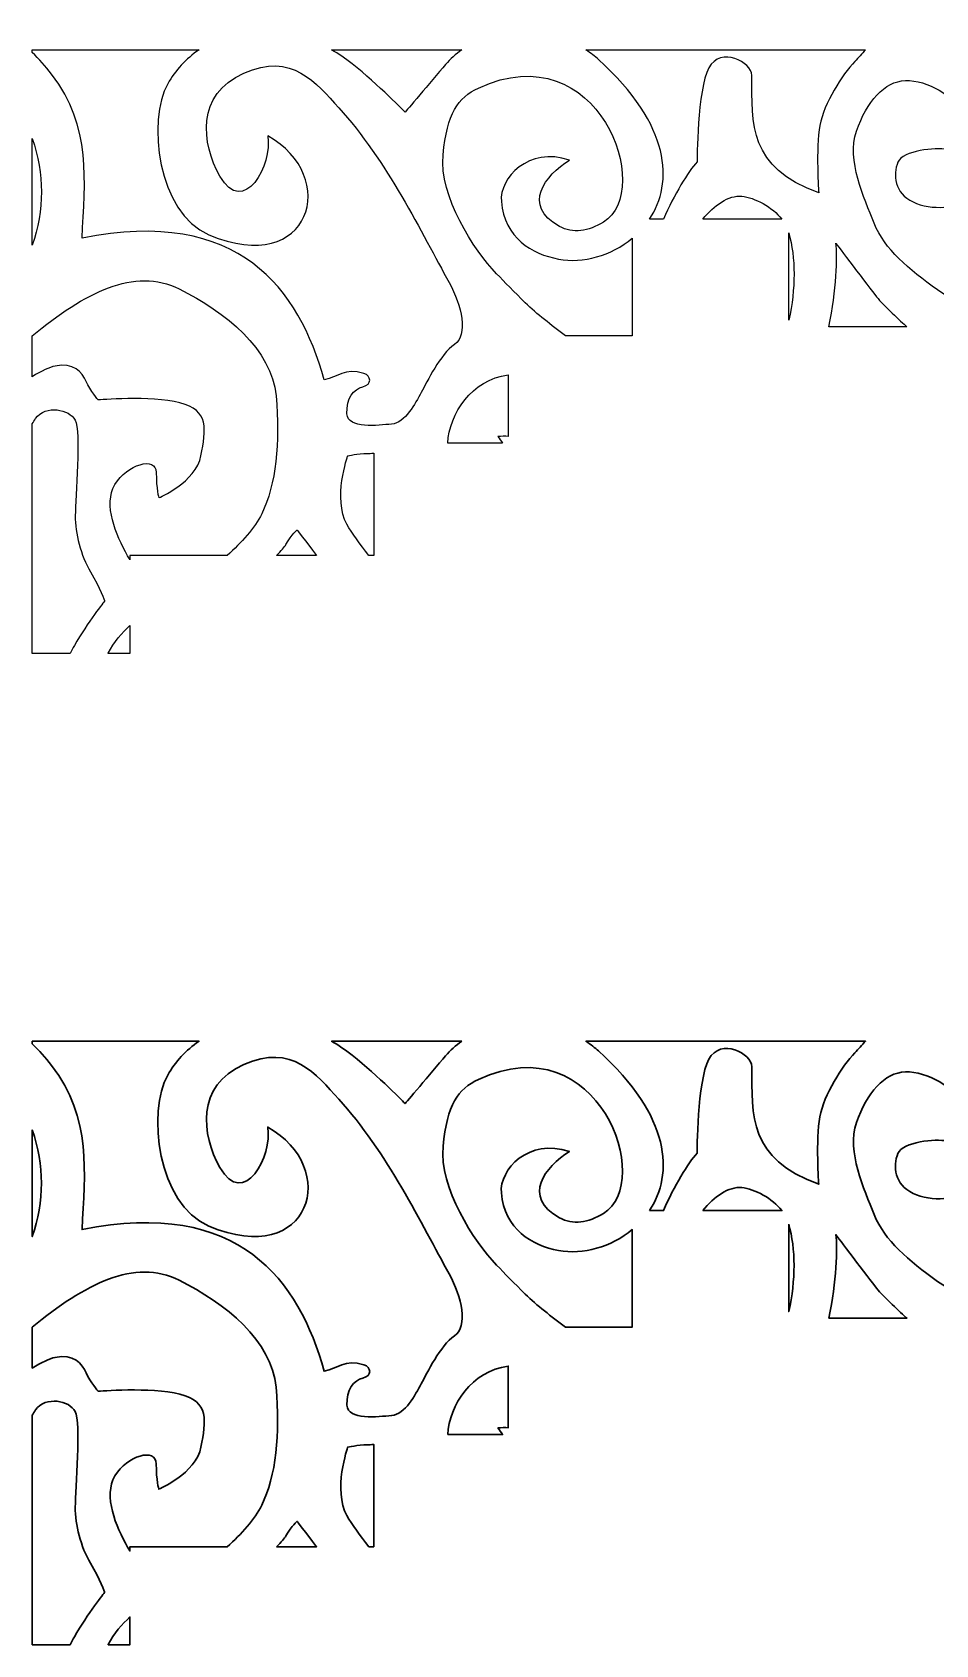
# Model space of a CAD drawing. Header units: centimetres. Extents: x -27 to -15, y -6.7 to -1.
# Drawn here: x -26.9 to -23.8, y -6.6 to -1.06 of the extents above; entities that cross this region are included whole.
import ezdxf

# ---------------------------------------------------------------- set-up
doc = ezdxf.new("R2010")
doc.units = ezdxf.units.CM
doc.header["$MEASUREMENT"] = 0
doc.layers.add('layer 1', color=7, linetype='Continuous')

msp = doc.modelspace()

# ---------------------------------------------------------------- linework, layer by layer
at = {"layer": 'layer 1', "color": 250}
for points, knots in [([(-25.06671, -2.10568), (-25.06671, -2.10568), (-24.83815, -2.10568), (-24.83815, -2.10568), (-24.83815, -2.10568), (-24.83815, -2.10568), (-24.83815, -1.7707), (-24.83815, -1.7707), (-24.83815, -1.7707), (-24.9103, -1.83064), (-25.0074, -1.85819), (-25.09143, -1.84235), (-25.09143, -1.84235), (-25.18288, -1.82512), (-25.27599, -1.77045), (-25.28754, -1.64432), (-25.28754, -1.64432), (-25.29473, -1.56579), (-25.19382, -1.45413), (-25.05387, -1.50301), (-25.05387, -1.50301), (-25.13672, -1.55478), (-25.21868, -1.65761), (-25.08815, -1.72997), (-25.08815, -1.72997), (-25.0418, -1.75566), (-24.98918, -1.7471), (-24.93704, -1.71548), (-24.93704, -1.71548), (-24.7605, -1.6084), (-24.95302, -1.06347), (-25.36575, -1.25497), (-25.36575, -1.25497), (-25.43816, -1.28857), (-25.47292, -1.34193), (-25.48741, -1.48423), (-25.48741, -1.48423), (-25.50189, -1.62654), (-25.38185, -1.81166), (-25.30364, -1.89269), (-25.30364, -1.89269), (-25.27676, -1.92054), (-25.24249, -1.95595), (-25.20533, -1.99244), (-25.20533, -1.99244), (-25.16506, -2.03198), (-25.11622, -2.06897), (-25.06671, -2.10568)], [0, 0, 0, 0, 0.0769231, 0.0769231, 0.0769231, 0.0769231, 0.1538462, 0.1538462, 0.1538462, 0.1538462, 0.2307692, 0.2307692, 0.2307692, 0.2307692, 0.3076923, 0.3076923, 0.3076923, 0.3076923, 0.3846154, 0.3846154, 0.3846154, 0.3846154, 0.4615385, 0.4615385, 0.4615385, 0.4615385, 0.5384615, 0.5384615, 0.5384615, 0.5384615, 0.6153846, 0.6153846, 0.6153846, 0.6153846, 0.6923077, 0.6923077, 0.6923077, 0.6923077, 0.7692308, 0.7692308, 0.7692308, 0.7692308, 0.8461538, 0.8461538, 0.8461538, 0.8461538, 1, 1, 1, 1]), ([(-26.89803, -1.12396), (-26.89803, -1.12708), (-26.89803, -1.13019), (-26.89803, -1.1333), (-26.89803, -1.1333), (-26.87452, -1.15479), (-26.85272, -1.17972), (-26.83146, -1.20753), (-26.83146, -1.20753), (-26.69225, -1.38959), (-26.71761, -1.57493), (-26.72718, -1.77082), (-26.72718, -1.77082), (-26.18669, -1.66154), (-25.98165, -1.94702), (-25.89584, -2.25702), (-25.89584, -2.25702), (-25.84673, -2.24864), (-25.82707, -2.21485), (-25.75969, -2.23528), (-25.75969, -2.23528), (-25.73362, -2.24318), (-25.73073, -2.27283), (-25.76259, -2.28074), (-25.76259, -2.28074), (-25.79445, -2.28864), (-25.82052, -2.32027), (-25.81763, -2.37363), (-25.81763, -2.37363), (-25.81473, -2.42699), (-25.71045, -2.41316), (-25.6641, -2.40921), (-25.6641, -2.40921), (-25.61776, -2.40525), (-25.583, -2.33805), (-25.56272, -2.3005), (-25.56272, -2.3005), (-25.54244, -2.26295), (-25.49679, -2.16879), (-25.44851, -2.13585), (-25.44851, -2.13585), (-25.40023, -2.10291), (-25.4234, -2.0021), (-25.46686, -1.92304), (-25.46686, -1.92304), (-25.55842, -1.75643), (-25.68303, -1.50066), (-25.84541, -1.32324), (-25.84541, -1.32324), (-25.92441, -1.23692), (-26.00559, -1.13012), (-26.17184, -1.2039), (-26.17184, -1.2039), (-26.3364, -1.27693), (-26.31714, -1.44536), (-26.25384, -1.55737), (-26.25384, -1.55737), (-26.17244, -1.7014), (-26.07128, -1.51739), (-26.08968, -1.41901), (-26.08968, -1.41901), (-25.83938, -1.55778), (-25.94144, -1.90658), (-26.29126, -1.75919), (-26.29126, -1.75919), (-26.46846, -1.68453), (-26.50336, -1.36501), (-26.43292, -1.24022), (-26.43292, -1.24022), (-26.407, -1.19428), (-26.37025, -1.15451), (-26.32538, -1.12395), (-26.32538, -1.12395), (-26.51626, -1.12396), (-26.70715, -1.12396), (-26.89803, -1.12396)], [0, 0, 0, 0, 0.05, 0.05, 0.05, 0.05, 0.1, 0.1, 0.1, 0.1, 0.15, 0.15, 0.15, 0.15, 0.2, 0.2, 0.2, 0.2, 0.25, 0.25, 0.25, 0.25, 0.3, 0.3, 0.3, 0.3, 0.35, 0.35, 0.35, 0.35, 0.4, 0.4, 0.4, 0.4, 0.45, 0.45, 0.45, 0.45, 0.5, 0.5, 0.5, 0.5, 0.55, 0.55, 0.55, 0.55, 0.6, 0.6, 0.6, 0.6, 0.65, 0.65, 0.65, 0.65, 0.7, 0.7, 0.7, 0.7, 0.75, 0.75, 0.75, 0.75, 0.8, 0.8, 0.8, 0.8, 0.85, 0.85, 0.85, 0.85, 0.9, 0.9, 0.9, 0.9, 1, 1, 1, 1]), ([(-25.42282, -1.12394), (-25.57192, -1.12394), (-25.72102, -1.12394), (-25.87012, -1.12394), (-25.87012, -1.12394), (-25.84686, -1.1375), (-25.82345, -1.15341), (-25.8, -1.17194), (-25.8, -1.17194), (-25.70826, -1.24441), (-25.61776, -1.33798), (-25.61776, -1.33798), (-25.61776, -1.33798), (-25.61776, -1.33798), (-25.53086, -1.2352), (-25.47872, -1.17393), (-25.47872, -1.17393), (-25.46279, -1.15522), (-25.44388, -1.13849), (-25.42282, -1.12394)], [0, 0, 0, 0, 0.1666667, 0.1666667, 0.1666667, 0.1666667, 0.3333333, 0.3333333, 0.3333333, 0.3333333, 0.5, 0.5, 0.5, 0.5, 0.6666667, 0.6666667, 0.6666667, 0.6666667, 1, 1, 1, 1]), ([(-24.779, -1.70541), (-24.779, -1.70541), (-24.73061, -1.70541), (-24.73061, -1.70541), (-24.73061, -1.70541), (-24.69496, -1.62137), (-24.64538, -1.54214), (-24.61551, -1.50795), (-24.61551, -1.50795), (-24.61551, -1.50795), (-24.61551, -1.2609), (-24.57496, -1.18579), (-24.57496, -1.18579), (-24.53441, -1.11069), (-24.42723, -1.16603), (-24.42723, -1.21149), (-24.42723, -1.21149), (-24.42723, -1.38157), (-24.43919, -1.52592), (-24.19791, -1.61534), (-24.19791, -1.61534), (-24.19791, -1.61534), (-24.20853, -1.46084), (-24.19405, -1.38376), (-24.19405, -1.38376), (-24.17957, -1.30668), (-24.11729, -1.20951), (-24.07384, -1.16405), (-24.07384, -1.16405), (-24.06125, -1.15089), (-24.04988, -1.13706), (-24.03706, -1.12391), (-24.03706, -1.12391), (-24.35707, -1.12392), (-24.67708, -1.12393), (-24.99709, -1.12393), (-24.99709, -1.12393), (-24.98006, -1.13531), (-24.96558, -1.14671), (-24.95442, -1.1568), (-24.95442, -1.1568), (-24.70402, -1.38319), (-24.69554, -1.58045), (-24.779, -1.70541)], [0, 0, 0, 0, 0.0833333, 0.0833333, 0.0833333, 0.0833333, 0.1666667, 0.1666667, 0.1666667, 0.1666667, 0.25, 0.25, 0.25, 0.25, 0.3333333, 0.3333333, 0.3333333, 0.3333333, 0.4166667, 0.4166667, 0.4166667, 0.4166667, 0.5, 0.5, 0.5, 0.5, 0.5833333, 0.5833333, 0.5833333, 0.5833333, 0.6666667, 0.6666667, 0.6666667, 0.6666667, 0.75, 0.75, 0.75, 0.75, 0.8333333, 0.8333333, 0.8333333, 0.8333333, 1, 1, 1, 1]), ([(-23.50031, -2.07502), (-23.38578, -2.07506), (-23.27125, -2.0751), (-23.15673, -2.07514), (-23.15673, -2.07514), (-23.14972, -1.9808), (-23.16431, -1.7855), (-23.25781, -1.7855), (-23.25781, -1.7855), (-23.2904, -1.7855), (-23.28316, -1.75091), (-23.26143, -1.74103), (-23.26143, -1.74103), (-23.24253, -1.73243), (-23.17157, -1.75188), (-23.13197, -1.77661), (-23.13197, -1.77661), (-23.13197, -1.77661), (-23.13197, -1.6972), (-23.13197, -1.6972), (-23.13197, -1.6972), (-23.13197, -1.6972), (-22.64095, -1.6972), (-22.64095, -1.6972), (-22.64095, -1.6972), (-22.60586, -1.61025), (-22.55702, -1.49587), (-22.58898, -1.4032), (-22.58898, -1.4032), (-22.62374, -1.3024), (-22.68457, -1.23125), (-22.75699, -1.22927), (-22.75699, -1.22927), (-22.8294, -1.2273), (-22.93368, -1.28264), (-22.93368, -1.33995), (-22.93368, -1.33995), (-22.93368, -1.39727), (-22.93658, -1.47435), (-22.89892, -1.46645), (-22.89892, -1.46645), (-22.86127, -1.45854), (-22.7483, -1.46842), (-22.73092, -1.50993), (-22.73092, -1.50993), (-22.71354, -1.55143), (-22.71933, -1.61665), (-22.78306, -1.6463), (-22.78306, -1.6463), (-22.84678, -1.67595), (-22.93658, -1.67002), (-22.98003, -1.62851), (-22.98003, -1.62851), (-23.02348, -1.58701), (-23.06114, -1.51586), (-23.06114, -1.43482), (-23.06114, -1.43482), (-23.06114, -1.35379), (-23.06693, -1.28066), (-23.06693, -1.28066), (-23.06693, -1.28066), (-23.06693, -1.28066), (-23.177, -1.27868), (-23.21755, -1.25497), (-23.21755, -1.25497), (-23.25811, -1.23125), (-23.28128, -1.19567), (-23.28128, -1.15615), (-23.28128, -1.15615), (-23.28128, -1.14501), (-23.27742, -1.13344), (-23.2715, -1.1239), (-23.2715, -1.1239), (-23.30951, -1.1239), (-23.34752, -1.1239), (-23.38553, -1.1239), (-23.38553, -1.1239), (-23.3796, -1.13344), (-23.37574, -1.14501), (-23.37574, -1.15615), (-23.37574, -1.15615), (-23.37574, -1.19567), (-23.39891, -1.23125), (-23.43947, -1.25497), (-23.43947, -1.25497), (-23.48002, -1.27868), (-23.59009, -1.28066), (-23.59009, -1.28066), (-23.59009, -1.28066), (-23.59009, -1.28066), (-23.59589, -1.35379), (-23.59589, -1.43482), (-23.59589, -1.43482), (-23.59589, -1.51586), (-23.63354, -1.58701), (-23.67699, -1.62851), (-23.67699, -1.62851), (-23.72044, -1.67002), (-23.81024, -1.67595), (-23.87397, -1.6463), (-23.87397, -1.6463), (-23.93769, -1.61665), (-23.94349, -1.55143), (-23.92611, -1.50993), (-23.92611, -1.50993), (-23.90873, -1.46842), (-23.79576, -1.45854), (-23.7581, -1.46645), (-23.7581, -1.46645), (-23.72044, -1.47435), (-23.72334, -1.39727), (-23.72334, -1.33995), (-23.72334, -1.33995), (-23.72334, -1.28264), (-23.82762, -1.2273), (-23.90004, -1.22927), (-23.90004, -1.22927), (-23.97245, -1.23125), (-24.03328, -1.3024), (-24.06804, -1.4032), (-24.06804, -1.4032), (-24.1028, -1.504), (-24.04197, -1.63049), (-24.00721, -1.71943), (-24.00721, -1.71943), (-23.97245, -1.80837), (-23.88806, -1.87692), (-23.79029, -1.94857), (-23.79029, -1.94857), (-23.69252, -2.02022), (-23.61648, -1.98563), (-23.60561, -1.95351), (-23.60561, -1.95351), (-23.59475, -1.92139), (-23.57302, -1.81762), (-23.54043, -1.78797), (-23.54043, -1.78797), (-23.50784, -1.75832), (-23.41732, -1.73114), (-23.39559, -1.74103), (-23.39559, -1.74103), (-23.37386, -1.75091), (-23.36662, -1.7855), (-23.39921, -1.7855), (-23.39921, -1.7855), (-23.49267, -1.7855), (-23.50729, -1.98064), (-23.50031, -2.07502)], [0, 0, 0, 0, 0.0263158, 0.0263158, 0.0263158, 0.0263158, 0.0526316, 0.0526316, 0.0526316, 0.0526316, 0.0789474, 0.0789474, 0.0789474, 0.0789474, 0.1052632, 0.1052632, 0.1052632, 0.1052632, 0.1315789, 0.1315789, 0.1315789, 0.1315789, 0.1578947, 0.1578947, 0.1578947, 0.1578947, 0.1842105, 0.1842105, 0.1842105, 0.1842105, 0.2105263, 0.2105263, 0.2105263, 0.2105263, 0.2368421, 0.2368421, 0.2368421, 0.2368421, 0.2631579, 0.2631579, 0.2631579, 0.2631579, 0.2894737, 0.2894737, 0.2894737, 0.2894737, 0.3157895, 0.3157895, 0.3157895, 0.3157895, 0.3421053, 0.3421053, 0.3421053, 0.3421053, 0.3684211, 0.3684211, 0.3684211, 0.3684211, 0.3947368, 0.3947368, 0.3947368, 0.3947368, 0.4210526, 0.4210526, 0.4210526, 0.4210526, 0.4473684, 0.4473684, 0.4473684, 0.4473684, 0.4736842, 0.4736842, 0.4736842, 0.4736842, 0.5, 0.5, 0.5, 0.5, 0.5263158, 0.5263158, 0.5263158, 0.5263158, 0.5526316, 0.5526316, 0.5526316, 0.5526316, 0.5789474, 0.5789474, 0.5789474, 0.5789474, 0.6052632, 0.6052632, 0.6052632, 0.6052632, 0.6315789, 0.6315789, 0.6315789, 0.6315789, 0.6578947, 0.6578947, 0.6578947, 0.6578947, 0.6842105, 0.6842105, 0.6842105, 0.6842105, 0.7105263, 0.7105263, 0.7105263, 0.7105263, 0.7368421, 0.7368421, 0.7368421, 0.7368421, 0.7631579, 0.7631579, 0.7631579, 0.7631579, 0.7894737, 0.7894737, 0.7894737, 0.7894737, 0.8157895, 0.8157895, 0.8157895, 0.8157895, 0.8421053, 0.8421053, 0.8421053, 0.8421053, 0.8684211, 0.8684211, 0.8684211, 0.8684211, 0.8947368, 0.8947368, 0.8947368, 0.8947368, 0.9210526, 0.9210526, 0.9210526, 0.9210526, 0.9473684, 0.9473684, 0.9473684, 0.9473684, 1, 1, 1, 1]), ([(-26.89803, -1.42836), (-26.89803, -1.55045), (-26.89803, -1.67255), (-26.89803, -1.79464), (-26.89803, -1.79464), (-26.85618, -1.67479), (-26.85626, -1.54834), (-26.89803, -1.42836)], [0, 0, 0, 0, 0.3333333, 0.3333333, 0.3333333, 0.3333333, 1, 1, 1, 1]), ([(-24.59608, -1.70541), (-24.59608, -1.70541), (-24.32432, -1.70541), (-24.32432, -1.70541), (-24.32432, -1.70541), (-24.35756, -1.66366), (-24.41747, -1.63109), (-24.46199, -1.62654), (-24.46199, -1.62654), (-24.50658, -1.62197), (-24.55782, -1.65823), (-24.59608, -1.70541)], [0, 0, 0, 0, 0.25, 0.25, 0.25, 0.25, 0.5, 0.5, 0.5, 0.5, 1, 1, 1, 1]), ([(-24.30074, -1.75195), (-24.30074, -1.75195), (-24.30074, -2.05222), (-24.30074, -2.05222), (-24.30074, -2.05222), (-24.27615, -1.94389), (-24.27705, -1.83797), (-24.30074, -1.75195)], [0, 0, 0, 0, 0.3333333, 0.3333333, 0.3333333, 0.3333333, 1, 1, 1, 1]), ([(-24.16293, -2.07479), (-24.07365, -2.07482), (-23.98438, -2.07485), (-23.8951, -2.07488), (-23.8951, -2.07488), (-23.91559, -2.05651), (-23.97529, -2.00224), (-23.9991, -1.97245), (-23.9991, -1.97245), (-24.02807, -1.93622), (-24.1388, -1.78813), (-24.1388, -1.78813), (-24.1388, -1.78813), (-24.13273, -1.83362), (-24.13634, -1.94974), (-24.16293, -2.07479)], [0, 0, 0, 0, 0.2, 0.2, 0.2, 0.2, 0.4, 0.4, 0.4, 0.4, 0.6, 0.6, 0.6, 0.6, 1, 1, 1, 1]), ([(-26.89803, -2.10576), (-26.89803, -2.15261), (-26.89803, -2.19945), (-26.89803, -2.2463), (-26.89803, -2.2463), (-26.86682, -2.2269), (-26.83769, -2.21345), (-26.81987, -2.20959), (-26.81987, -2.20959), (-26.75615, -2.19575), (-26.72718, -2.23133), (-26.7127, -2.26295), (-26.7127, -2.26295), (-26.69821, -2.29457), (-26.67214, -2.32619), (-26.67214, -2.32619), (-26.67214, -2.32619), (-26.67214, -2.32619), (-26.49255, -2.31038), (-26.39117, -2.33608), (-26.39117, -2.33608), (-26.28978, -2.36177), (-26.30137, -2.42699), (-26.31875, -2.51791), (-26.31875, -2.51791), (-26.33613, -2.60883), (-26.46358, -2.66219), (-26.46358, -2.66219), (-26.46358, -2.66219), (-26.46358, -2.66219), (-26.47227, -2.63254), (-26.47227, -2.57523), (-26.47227, -2.57523), (-26.47227, -2.51791), (-26.57366, -2.54756), (-26.61421, -2.61673), (-26.61421, -2.61673), (-26.65476, -2.68591), (-26.61131, -2.78868), (-26.57076, -2.86181), (-26.57076, -2.86181), (-26.56822, -2.86639), (-26.56544, -2.87076), (-26.56245, -2.87494), (-26.56245, -2.87494), (-26.56245, -2.87494), (-26.56245, -2.8602), (-26.56245, -2.8602), (-26.56245, -2.8602), (-26.56245, -2.8602), (-26.22885, -2.8602), (-26.22885, -2.8602), (-26.22885, -2.8602), (-26.17986, -2.81691), (-26.13311, -2.76444), (-26.11019, -2.71753), (-26.11019, -2.71753), (-26.06095, -2.61673), (-26.04646, -2.47245), (-26.06095, -2.31236), (-26.06095, -2.31236), (-26.07543, -2.15227), (-26.23475, -2.0238), (-26.39406, -1.94474), (-26.39406, -1.94474), (-26.54763, -1.86854), (-26.71735, -1.95762), (-26.89803, -2.10576)], [0, 0, 0, 0, 0.0555556, 0.0555556, 0.0555556, 0.0555556, 0.1111111, 0.1111111, 0.1111111, 0.1111111, 0.1666667, 0.1666667, 0.1666667, 0.1666667, 0.2222222, 0.2222222, 0.2222222, 0.2222222, 0.2777778, 0.2777778, 0.2777778, 0.2777778, 0.3333333, 0.3333333, 0.3333333, 0.3333333, 0.3888889, 0.3888889, 0.3888889, 0.3888889, 0.4444444, 0.4444444, 0.4444444, 0.4444444, 0.5, 0.5, 0.5, 0.5, 0.5555556, 0.5555556, 0.5555556, 0.5555556, 0.6111111, 0.6111111, 0.6111111, 0.6111111, 0.6666667, 0.6666667, 0.6666667, 0.6666667, 0.7222222, 0.7222222, 0.7222222, 0.7222222, 0.7777778, 0.7777778, 0.7777778, 0.7777778, 0.8333333, 0.8333333, 0.8333333, 0.8333333, 0.8888889, 0.8888889, 0.8888889, 0.8888889, 1, 1, 1, 1]), ([(-25.47141, -2.47474), (-25.47141, -2.47474), (-25.28344, -2.47474), (-25.28344, -2.47474), (-25.28344, -2.47474), (-25.28826, -2.46726), (-25.29349, -2.45959), (-25.29913, -2.4517), (-25.29913, -2.4517), (-25.2868, -2.45078), (-25.275, -2.45063), (-25.26373, -2.45118), (-25.26373, -2.45118), (-25.26373, -2.45118), (-25.26373, -2.23951), (-25.26373, -2.23951), (-25.26373, -2.23951), (-25.39021, -2.25718), (-25.46592, -2.37339), (-25.47141, -2.47474)], [0, 0, 0, 0, 0.1666667, 0.1666667, 0.1666667, 0.1666667, 0.3333333, 0.3333333, 0.3333333, 0.3333333, 0.5, 0.5, 0.5, 0.5, 0.6666667, 0.6666667, 0.6666667, 0.6666667, 1, 1, 1, 1]), ([(-26.89803, -2.40828), (-26.89803, -2.671), (-26.89803, -2.93373), (-26.89803, -3.19645), (-26.89803, -3.19645), (-26.85478, -3.19645), (-26.81152, -3.19645), (-26.76826, -3.19645), (-26.76826, -3.19645), (-26.76361, -3.18717), (-26.7587, -3.178), (-26.75355, -3.16911), (-26.75355, -3.16911), (-26.70768, -3.09005), (-26.64975, -3.01675), (-26.64975, -3.01675), (-26.64975, -3.01675), (-26.64975, -3.01675), (-26.66423, -2.97227), (-26.69803, -2.91627), (-26.69803, -2.91627), (-26.73182, -2.86027), (-26.75035, -2.78473), (-26.75035, -2.72346), (-26.75035, -2.72346), (-26.75035, -2.66219), (-26.73008, -2.43292), (-26.75035, -2.39537), (-26.75035, -2.39537), (-26.77063, -2.35782), (-26.85173, -2.34201), (-26.88649, -2.38944), (-26.88649, -2.38944), (-26.89093, -2.39549), (-26.89474, -2.40183), (-26.89803, -2.40828)], [0, 0, 0, 0, 0.1, 0.1, 0.1, 0.1, 0.2, 0.2, 0.2, 0.2, 0.3, 0.3, 0.3, 0.3, 0.4, 0.4, 0.4, 0.4, 0.5, 0.5, 0.5, 0.5, 0.6, 0.6, 0.6, 0.6, 0.7, 0.7, 0.7, 0.7, 0.8, 0.8, 0.8, 0.8, 1, 1, 1, 1]), ([(-25.74212, -2.8602), (-25.74212, -2.8602), (-25.72568, -2.8602), (-25.72568, -2.8602), (-25.72568, -2.8602), (-25.72568, -2.74213), (-25.72568, -2.63309), (-25.72568, -2.50848), (-25.72568, -2.50848), (-25.73451, -2.50942), (-25.74229, -2.51), (-25.74811, -2.51), (-25.74811, -2.51), (-25.77997, -2.51), (-25.81473, -2.51791), (-25.81473, -2.51791), (-25.81473, -2.51791), (-25.81473, -2.51791), (-25.86687, -2.66614), (-25.81763, -2.75311), (-25.81763, -2.75311), (-25.80052, -2.78332), (-25.7735, -2.82125), (-25.74212, -2.8602)], [0, 0, 0, 0, 0.1428571, 0.1428571, 0.1428571, 0.1428571, 0.2857143, 0.2857143, 0.2857143, 0.2857143, 0.4285714, 0.4285714, 0.4285714, 0.4285714, 0.5714286, 0.5714286, 0.5714286, 0.5714286, 0.7142857, 0.7142857, 0.7142857, 0.7142857, 1, 1, 1, 1]), ([(-26.05966, -2.8602), (-26.05966, -2.8602), (-25.92178, -2.8602), (-25.92178, -2.8602), (-25.92178, -2.8602), (-25.96146, -2.80828), (-25.98829, -2.77297), (-25.98829, -2.77297), (-25.98829, -2.77297), (-25.98829, -2.77297), (-26.0076, -2.78615), (-26.02692, -2.82238), (-26.02692, -2.82238), (-26.03153, -2.83103), (-26.0433, -2.84419), (-26.05966, -2.8602)], [0, 0, 0, 0, 0.2, 0.2, 0.2, 0.2, 0.4, 0.4, 0.4, 0.4, 0.6, 0.6, 0.6, 0.6, 1, 1, 1, 1]), ([(-26.63757, -3.19645), (-26.61253, -3.19645), (-26.58749, -3.19645), (-26.56245, -3.19645), (-26.56245, -3.19645), (-26.56245, -3.19645), (-26.56245, -3.10112), (-26.56245, -3.10112), (-26.56245, -3.10112), (-26.58832, -3.12475), (-26.6187, -3.15783), (-26.63739, -3.19607), (-26.63739, -3.19607), (-26.63745, -3.1962), (-26.63751, -3.19633), (-26.63757, -3.19645)], [0, 0, 0, 0, 0.2, 0.2, 0.2, 0.2, 0.4, 0.4, 0.4, 0.4, 0.6, 0.6, 0.6, 0.6, 1, 1, 1, 1])]:
    msp.add_open_spline(points, degree=3, knots=knots, dxfattribs=at)
at = {"layer": 'layer 1', "color": 250, "lineweight": 30}
for points, knots in [([(-25.06671, -5.51002), (-25.06671, -5.51002), (-24.83815, -5.51002), (-24.83815, -5.51002), (-24.83815, -5.51002), (-24.83815, -5.51002), (-24.83815, -5.17504), (-24.83815, -5.17504), (-24.83815, -5.17504), (-24.9103, -5.23498), (-25.0074, -5.26253), (-25.09143, -5.24669), (-25.09143, -5.24669), (-25.18288, -5.22945), (-25.27599, -5.17479), (-25.28754, -5.04866), (-25.28754, -5.04866), (-25.29473, -4.97013), (-25.19382, -4.85847), (-25.05387, -4.90735), (-25.05387, -4.90735), (-25.13672, -4.95912), (-25.21868, -5.06195), (-25.08815, -5.13431), (-25.08815, -5.13431), (-25.0418, -5.16), (-24.98918, -5.15144), (-24.93704, -5.11982), (-24.93704, -5.11982), (-24.7605, -5.01274), (-24.95302, -4.46781), (-25.36575, -4.65931), (-25.36575, -4.65931), (-25.43816, -4.69291), (-25.47292, -4.74627), (-25.48741, -4.88857), (-25.48741, -4.88857), (-25.50189, -5.03088), (-25.38185, -5.216), (-25.30364, -5.29703), (-25.30364, -5.29703), (-25.27676, -5.32488), (-25.24249, -5.36029), (-25.20533, -5.39678), (-25.20533, -5.39678), (-25.16506, -5.43632), (-25.11622, -5.47331), (-25.06671, -5.51002)], [0, 0, 0, 0, 0.0769231, 0.0769231, 0.0769231, 0.0769231, 0.1538462, 0.1538462, 0.1538462, 0.1538462, 0.2307692, 0.2307692, 0.2307692, 0.2307692, 0.3076923, 0.3076923, 0.3076923, 0.3076923, 0.3846154, 0.3846154, 0.3846154, 0.3846154, 0.4615385, 0.4615385, 0.4615385, 0.4615385, 0.5384615, 0.5384615, 0.5384615, 0.5384615, 0.6153846, 0.6153846, 0.6153846, 0.6153846, 0.6923077, 0.6923077, 0.6923077, 0.6923077, 0.7692308, 0.7692308, 0.7692308, 0.7692308, 0.8461538, 0.8461538, 0.8461538, 0.8461538, 1, 1, 1, 1]), ([(-26.89803, -4.5283), (-26.89803, -4.53142), (-26.89803, -4.53453), (-26.89803, -4.53764), (-26.89803, -4.53764), (-26.87452, -4.55913), (-26.85272, -4.58406), (-26.83146, -4.61187), (-26.83146, -4.61187), (-26.69225, -4.79393), (-26.71761, -4.97927), (-26.72718, -5.17516), (-26.72718, -5.17516), (-26.18669, -5.06588), (-25.98165, -5.35136), (-25.89584, -5.66136), (-25.89584, -5.66136), (-25.84673, -5.65298), (-25.82707, -5.61919), (-25.75969, -5.63962), (-25.75969, -5.63962), (-25.73362, -5.64752), (-25.73073, -5.67717), (-25.76259, -5.68508), (-25.76259, -5.68508), (-25.79445, -5.69298), (-25.82052, -5.72461), (-25.81763, -5.77797), (-25.81763, -5.77797), (-25.81473, -5.83133), (-25.71045, -5.8175), (-25.6641, -5.81355), (-25.6641, -5.81355), (-25.61776, -5.80959), (-25.583, -5.74239), (-25.56272, -5.70484), (-25.56272, -5.70484), (-25.54244, -5.66729), (-25.49679, -5.57313), (-25.44851, -5.54019), (-25.44851, -5.54019), (-25.40023, -5.50725), (-25.4234, -5.40644), (-25.46686, -5.32738), (-25.46686, -5.32738), (-25.55842, -5.16076), (-25.68303, -4.905), (-25.84541, -4.72758), (-25.84541, -4.72758), (-25.92441, -4.64126), (-26.00559, -4.53446), (-26.17184, -4.60824), (-26.17184, -4.60824), (-26.3364, -4.68127), (-26.31714, -4.8497), (-26.25384, -4.96171), (-26.25384, -4.96171), (-26.17244, -5.10574), (-26.07128, -4.92173), (-26.08968, -4.82335), (-26.08968, -4.82335), (-25.83938, -4.96212), (-25.94144, -5.31092), (-26.29126, -5.16353), (-26.29126, -5.16353), (-26.46846, -5.08887), (-26.50336, -4.76935), (-26.43292, -4.64456), (-26.43292, -4.64456), (-26.407, -4.59862), (-26.37025, -4.55885), (-26.32538, -4.52829), (-26.32538, -4.52829), (-26.51626, -4.52829), (-26.70715, -4.5283), (-26.89803, -4.5283)], [0, 0, 0, 0, 0.05, 0.05, 0.05, 0.05, 0.1, 0.1, 0.1, 0.1, 0.15, 0.15, 0.15, 0.15, 0.2, 0.2, 0.2, 0.2, 0.25, 0.25, 0.25, 0.25, 0.3, 0.3, 0.3, 0.3, 0.35, 0.35, 0.35, 0.35, 0.4, 0.4, 0.4, 0.4, 0.45, 0.45, 0.45, 0.45, 0.5, 0.5, 0.5, 0.5, 0.55, 0.55, 0.55, 0.55, 0.6, 0.6, 0.6, 0.6, 0.65, 0.65, 0.65, 0.65, 0.7, 0.7, 0.7, 0.7, 0.75, 0.75, 0.75, 0.75, 0.8, 0.8, 0.8, 0.8, 0.85, 0.85, 0.85, 0.85, 0.9, 0.9, 0.9, 0.9, 1, 1, 1, 1]), ([(-25.42282, -4.52828), (-25.57192, -4.52828), (-25.72102, -4.52828), (-25.87012, -4.52828), (-25.87012, -4.52828), (-25.84686, -4.54184), (-25.82345, -4.55775), (-25.8, -4.57628), (-25.8, -4.57628), (-25.70826, -4.64875), (-25.61776, -4.74232), (-25.61776, -4.74232), (-25.61776, -4.74232), (-25.61776, -4.74232), (-25.53086, -4.63954), (-25.47872, -4.57827), (-25.47872, -4.57827), (-25.46279, -4.55956), (-25.44388, -4.54283), (-25.42282, -4.52828)], [0, 0, 0, 0, 0.1666667, 0.1666667, 0.1666667, 0.1666667, 0.3333333, 0.3333333, 0.3333333, 0.3333333, 0.5, 0.5, 0.5, 0.5, 0.6666667, 0.6666667, 0.6666667, 0.6666667, 1, 1, 1, 1]), ([(-24.779, -5.10974), (-24.779, -5.10974), (-24.73061, -5.10974), (-24.73061, -5.10974), (-24.73061, -5.10974), (-24.69496, -5.0257), (-24.64538, -4.94648), (-24.61551, -4.91229), (-24.61551, -4.91229), (-24.61551, -4.91229), (-24.61551, -4.66524), (-24.57496, -4.59013), (-24.57496, -4.59013), (-24.53441, -4.51503), (-24.42723, -4.57037), (-24.42723, -4.61582), (-24.42723, -4.61582), (-24.42723, -4.78591), (-24.43919, -4.93026), (-24.19791, -5.01968), (-24.19791, -5.01968), (-24.19791, -5.01968), (-24.20853, -4.86518), (-24.19405, -4.7881), (-24.19405, -4.7881), (-24.17957, -4.71102), (-24.11729, -4.61385), (-24.07384, -4.56839), (-24.07384, -4.56839), (-24.06125, -4.55523), (-24.04988, -4.5414), (-24.03706, -4.52825), (-24.03706, -4.52825), (-24.35707, -4.52826), (-24.67708, -4.52827), (-24.99709, -4.52827), (-24.99709, -4.52827), (-24.98006, -4.53965), (-24.96558, -4.55105), (-24.95442, -4.56114), (-24.95442, -4.56114), (-24.70402, -4.78753), (-24.69554, -4.98479), (-24.779, -5.10974)], [0, 0, 0, 0, 0.0833333, 0.0833333, 0.0833333, 0.0833333, 0.1666667, 0.1666667, 0.1666667, 0.1666667, 0.25, 0.25, 0.25, 0.25, 0.3333333, 0.3333333, 0.3333333, 0.3333333, 0.4166667, 0.4166667, 0.4166667, 0.4166667, 0.5, 0.5, 0.5, 0.5, 0.5833333, 0.5833333, 0.5833333, 0.5833333, 0.6666667, 0.6666667, 0.6666667, 0.6666667, 0.75, 0.75, 0.75, 0.75, 0.8333333, 0.8333333, 0.8333333, 0.8333333, 1, 1, 1, 1]), ([(-23.50031, -5.47936), (-23.38578, -5.4794), (-23.27125, -5.47944), (-23.15673, -5.47947), (-23.15673, -5.47947), (-23.14972, -5.38514), (-23.16431, -5.18984), (-23.25781, -5.18984), (-23.25781, -5.18984), (-23.2904, -5.18984), (-23.28316, -5.15525), (-23.26143, -5.14537), (-23.26143, -5.14537), (-23.24253, -5.13677), (-23.17157, -5.15622), (-23.13197, -5.18095), (-23.13197, -5.18095), (-23.13197, -5.18095), (-23.13197, -5.10154), (-23.13197, -5.10154), (-23.13197, -5.10154), (-23.13197, -5.10154), (-22.64095, -5.10154), (-22.64095, -5.10154), (-22.64095, -5.10154), (-22.60586, -5.01459), (-22.55702, -4.90021), (-22.58898, -4.80754), (-22.58898, -4.80754), (-22.62374, -4.70674), (-22.68457, -4.63559), (-22.75699, -4.63361), (-22.75699, -4.63361), (-22.8294, -4.63164), (-22.93368, -4.68698), (-22.93368, -4.74429), (-22.93368, -4.74429), (-22.93368, -4.80161), (-22.93658, -4.87869), (-22.89892, -4.87079), (-22.89892, -4.87079), (-22.86127, -4.86288), (-22.7483, -4.87276), (-22.73092, -4.91427), (-22.73092, -4.91427), (-22.71354, -4.95577), (-22.71933, -5.02099), (-22.78306, -5.05064), (-22.78306, -5.05064), (-22.84678, -5.08029), (-22.93658, -5.07436), (-22.98003, -5.03285), (-22.98003, -5.03285), (-23.02348, -4.99135), (-23.06114, -4.9202), (-23.06114, -4.83916), (-23.06114, -4.83916), (-23.06114, -4.75813), (-23.06693, -4.685), (-23.06693, -4.685), (-23.06693, -4.685), (-23.06693, -4.685), (-23.177, -4.68302), (-23.21755, -4.65931), (-23.21755, -4.65931), (-23.25811, -4.63559), (-23.28128, -4.60001), (-23.28128, -4.56048), (-23.28128, -4.56048), (-23.28128, -4.54935), (-23.27742, -4.53778), (-23.2715, -4.52824), (-23.2715, -4.52824), (-23.30951, -4.52824), (-23.34752, -4.52824), (-23.38553, -4.52824), (-23.38553, -4.52824), (-23.3796, -4.53778), (-23.37574, -4.54935), (-23.37574, -4.56048), (-23.37574, -4.56048), (-23.37574, -4.60001), (-23.39891, -4.63559), (-23.43947, -4.65931), (-23.43947, -4.65931), (-23.48002, -4.68302), (-23.59009, -4.685), (-23.59009, -4.685), (-23.59009, -4.685), (-23.59009, -4.685), (-23.59589, -4.75813), (-23.59589, -4.83916), (-23.59589, -4.83916), (-23.59589, -4.9202), (-23.63354, -4.99135), (-23.67699, -5.03285), (-23.67699, -5.03285), (-23.72044, -5.07436), (-23.81024, -5.08029), (-23.87397, -5.05064), (-23.87397, -5.05064), (-23.93769, -5.02099), (-23.94349, -4.95577), (-23.92611, -4.91427), (-23.92611, -4.91427), (-23.90873, -4.87276), (-23.79576, -4.86288), (-23.7581, -4.87079), (-23.7581, -4.87079), (-23.72044, -4.87869), (-23.72334, -4.80161), (-23.72334, -4.74429), (-23.72334, -4.74429), (-23.72334, -4.68698), (-23.82762, -4.63164), (-23.90004, -4.63361), (-23.90004, -4.63361), (-23.97245, -4.63559), (-24.03328, -4.70674), (-24.06804, -4.80754), (-24.06804, -4.80754), (-24.1028, -4.90834), (-24.04197, -5.03483), (-24.00721, -5.12377), (-24.00721, -5.12377), (-23.97245, -5.21271), (-23.88806, -5.28126), (-23.79029, -5.35291), (-23.79029, -5.35291), (-23.69252, -5.42456), (-23.61648, -5.38997), (-23.60561, -5.35785), (-23.60561, -5.35785), (-23.59475, -5.32573), (-23.57302, -5.22196), (-23.54043, -5.19231), (-23.54043, -5.19231), (-23.50784, -5.16266), (-23.41732, -5.13548), (-23.39559, -5.14537), (-23.39559, -5.14537), (-23.37386, -5.15525), (-23.36662, -5.18984), (-23.39921, -5.18984), (-23.39921, -5.18984), (-23.49267, -5.18984), (-23.50729, -5.38498), (-23.50031, -5.47936)], [0, 0, 0, 0, 0.0263158, 0.0263158, 0.0263158, 0.0263158, 0.0526316, 0.0526316, 0.0526316, 0.0526316, 0.0789474, 0.0789474, 0.0789474, 0.0789474, 0.1052632, 0.1052632, 0.1052632, 0.1052632, 0.1315789, 0.1315789, 0.1315789, 0.1315789, 0.1578947, 0.1578947, 0.1578947, 0.1578947, 0.1842105, 0.1842105, 0.1842105, 0.1842105, 0.2105263, 0.2105263, 0.2105263, 0.2105263, 0.2368421, 0.2368421, 0.2368421, 0.2368421, 0.2631579, 0.2631579, 0.2631579, 0.2631579, 0.2894737, 0.2894737, 0.2894737, 0.2894737, 0.3157895, 0.3157895, 0.3157895, 0.3157895, 0.3421053, 0.3421053, 0.3421053, 0.3421053, 0.3684211, 0.3684211, 0.3684211, 0.3684211, 0.3947368, 0.3947368, 0.3947368, 0.3947368, 0.4210526, 0.4210526, 0.4210526, 0.4210526, 0.4473684, 0.4473684, 0.4473684, 0.4473684, 0.4736842, 0.4736842, 0.4736842, 0.4736842, 0.5, 0.5, 0.5, 0.5, 0.5263158, 0.5263158, 0.5263158, 0.5263158, 0.5526316, 0.5526316, 0.5526316, 0.5526316, 0.5789474, 0.5789474, 0.5789474, 0.5789474, 0.6052632, 0.6052632, 0.6052632, 0.6052632, 0.6315789, 0.6315789, 0.6315789, 0.6315789, 0.6578947, 0.6578947, 0.6578947, 0.6578947, 0.6842105, 0.6842105, 0.6842105, 0.6842105, 0.7105263, 0.7105263, 0.7105263, 0.7105263, 0.7368421, 0.7368421, 0.7368421, 0.7368421, 0.7631579, 0.7631579, 0.7631579, 0.7631579, 0.7894737, 0.7894737, 0.7894737, 0.7894737, 0.8157895, 0.8157895, 0.8157895, 0.8157895, 0.8421053, 0.8421053, 0.8421053, 0.8421053, 0.8684211, 0.8684211, 0.8684211, 0.8684211, 0.8947368, 0.8947368, 0.8947368, 0.8947368, 0.9210526, 0.9210526, 0.9210526, 0.9210526, 0.9473684, 0.9473684, 0.9473684, 0.9473684, 1, 1, 1, 1]), ([(-26.89803, -4.8327), (-26.89803, -4.95479), (-26.89803, -5.07688), (-26.89803, -5.19898), (-26.89803, -5.19898), (-26.85618, -5.07913), (-26.85626, -4.95268), (-26.89803, -4.8327)], [0, 0, 0, 0, 0.3333333, 0.3333333, 0.3333333, 0.3333333, 1, 1, 1, 1]), ([(-24.59608, -5.10974), (-24.59608, -5.10974), (-24.32432, -5.10974), (-24.32432, -5.10974), (-24.32432, -5.10974), (-24.35756, -5.068), (-24.41747, -5.03543), (-24.46199, -5.03088), (-24.46199, -5.03088), (-24.50658, -5.02631), (-24.55782, -5.06257), (-24.59608, -5.10974)], [0, 0, 0, 0, 0.25, 0.25, 0.25, 0.25, 0.5, 0.5, 0.5, 0.5, 1, 1, 1, 1]), ([(-24.30074, -5.15629), (-24.30074, -5.15629), (-24.30074, -5.45656), (-24.30074, -5.45656), (-24.30074, -5.45656), (-24.27615, -5.34823), (-24.27705, -5.24231), (-24.30074, -5.15629)], [0, 0, 0, 0, 0.3333333, 0.3333333, 0.3333333, 0.3333333, 1, 1, 1, 1]), ([(-24.16293, -5.47913), (-24.07365, -5.47916), (-23.98438, -5.47919), (-23.8951, -5.47922), (-23.8951, -5.47922), (-23.91559, -5.46085), (-23.97529, -5.40658), (-23.9991, -5.37679), (-23.9991, -5.37679), (-24.02807, -5.34055), (-24.1388, -5.19247), (-24.1388, -5.19247), (-24.1388, -5.19247), (-24.13273, -5.23796), (-24.13634, -5.35408), (-24.16293, -5.47913)], [0, 0, 0, 0, 0.2, 0.2, 0.2, 0.2, 0.4, 0.4, 0.4, 0.4, 0.6, 0.6, 0.6, 0.6, 1, 1, 1, 1]), ([(-26.89803, -5.5101), (-26.89803, -5.55695), (-26.89803, -5.60379), (-26.89803, -5.65064), (-26.89803, -5.65064), (-26.86682, -5.63124), (-26.83769, -5.61779), (-26.81987, -5.61393), (-26.81987, -5.61393), (-26.75615, -5.60009), (-26.72718, -5.63567), (-26.7127, -5.66729), (-26.7127, -5.66729), (-26.69821, -5.69891), (-26.67214, -5.73053), (-26.67214, -5.73053), (-26.67214, -5.73053), (-26.67214, -5.73053), (-26.49255, -5.71472), (-26.39117, -5.74042), (-26.39117, -5.74042), (-26.28978, -5.76611), (-26.30137, -5.83133), (-26.31875, -5.92225), (-26.31875, -5.92225), (-26.33613, -6.01317), (-26.46358, -6.06653), (-26.46358, -6.06653), (-26.46358, -6.06653), (-26.46358, -6.06653), (-26.47227, -6.03688), (-26.47227, -5.97957), (-26.47227, -5.97957), (-26.47227, -5.92225), (-26.57366, -5.9519), (-26.61421, -6.02107), (-26.61421, -6.02107), (-26.65476, -6.09025), (-26.61131, -6.19302), (-26.57076, -6.26615), (-26.57076, -6.26615), (-26.56822, -6.27073), (-26.56544, -6.2751), (-26.56245, -6.27928), (-26.56245, -6.27928), (-26.56245, -6.27928), (-26.56245, -6.26454), (-26.56245, -6.26454), (-26.56245, -6.26454), (-26.56245, -6.26454), (-26.22885, -6.26454), (-26.22885, -6.26454), (-26.22885, -6.26454), (-26.17986, -6.22125), (-26.13311, -6.16878), (-26.11019, -6.12187), (-26.11019, -6.12187), (-26.06095, -6.02107), (-26.04646, -5.87679), (-26.06095, -5.7167), (-26.06095, -5.7167), (-26.07543, -5.55661), (-26.23475, -5.42814), (-26.39406, -5.34908), (-26.39406, -5.34908), (-26.54763, -5.27288), (-26.71735, -5.36196), (-26.89803, -5.5101)], [0, 0, 0, 0, 0.0555556, 0.0555556, 0.0555556, 0.0555556, 0.1111111, 0.1111111, 0.1111111, 0.1111111, 0.1666667, 0.1666667, 0.1666667, 0.1666667, 0.2222222, 0.2222222, 0.2222222, 0.2222222, 0.2777778, 0.2777778, 0.2777778, 0.2777778, 0.3333333, 0.3333333, 0.3333333, 0.3333333, 0.3888889, 0.3888889, 0.3888889, 0.3888889, 0.4444444, 0.4444444, 0.4444444, 0.4444444, 0.5, 0.5, 0.5, 0.5, 0.5555556, 0.5555556, 0.5555556, 0.5555556, 0.6111111, 0.6111111, 0.6111111, 0.6111111, 0.6666667, 0.6666667, 0.6666667, 0.6666667, 0.7222222, 0.7222222, 0.7222222, 0.7222222, 0.7777778, 0.7777778, 0.7777778, 0.7777778, 0.8333333, 0.8333333, 0.8333333, 0.8333333, 0.8888889, 0.8888889, 0.8888889, 0.8888889, 1, 1, 1, 1]), ([(-25.47141, -5.87908), (-25.47141, -5.87908), (-25.28344, -5.87908), (-25.28344, -5.87908), (-25.28344, -5.87908), (-25.28826, -5.8716), (-25.29349, -5.86392), (-25.29913, -5.85604), (-25.29913, -5.85604), (-25.2868, -5.85512), (-25.275, -5.85497), (-25.26373, -5.85552), (-25.26373, -5.85552), (-25.26373, -5.85552), (-25.26373, -5.64384), (-25.26373, -5.64384), (-25.26373, -5.64384), (-25.39021, -5.66152), (-25.46592, -5.77773), (-25.47141, -5.87908)], [0, 0, 0, 0, 0.1666667, 0.1666667, 0.1666667, 0.1666667, 0.3333333, 0.3333333, 0.3333333, 0.3333333, 0.5, 0.5, 0.5, 0.5, 0.6666667, 0.6666667, 0.6666667, 0.6666667, 1, 1, 1, 1]), ([(-26.89803, -5.81262), (-26.89803, -6.07534), (-26.89803, -6.33807), (-26.89803, -6.60079), (-26.89803, -6.60079), (-26.85478, -6.60079), (-26.81152, -6.60079), (-26.76826, -6.60079), (-26.76826, -6.60079), (-26.76361, -6.59151), (-26.7587, -6.58234), (-26.75355, -6.57345), (-26.75355, -6.57345), (-26.70768, -6.49438), (-26.64975, -6.42109), (-26.64975, -6.42109), (-26.64975, -6.42109), (-26.64975, -6.42109), (-26.66423, -6.37661), (-26.69803, -6.32061), (-26.69803, -6.32061), (-26.73182, -6.26461), (-26.75035, -6.18907), (-26.75035, -6.1278), (-26.75035, -6.1278), (-26.75035, -6.06653), (-26.73008, -5.83726), (-26.75035, -5.79971), (-26.75035, -5.79971), (-26.77063, -5.76216), (-26.85173, -5.74635), (-26.88649, -5.79378), (-26.88649, -5.79378), (-26.89093, -5.79983), (-26.89474, -5.80616), (-26.89803, -5.81262)], [0, 0, 0, 0, 0.1, 0.1, 0.1, 0.1, 0.2, 0.2, 0.2, 0.2, 0.3, 0.3, 0.3, 0.3, 0.4, 0.4, 0.4, 0.4, 0.5, 0.5, 0.5, 0.5, 0.6, 0.6, 0.6, 0.6, 0.7, 0.7, 0.7, 0.7, 0.8, 0.8, 0.8, 0.8, 1, 1, 1, 1]), ([(-25.74212, -6.26454), (-25.74212, -6.26454), (-25.72568, -6.26454), (-25.72568, -6.26454), (-25.72568, -6.26454), (-25.72568, -6.14646), (-25.72568, -6.03743), (-25.72568, -5.91282), (-25.72568, -5.91282), (-25.73451, -5.91376), (-25.74229, -5.91434), (-25.74811, -5.91434), (-25.74811, -5.91434), (-25.77997, -5.91434), (-25.81473, -5.92225), (-25.81473, -5.92225), (-25.81473, -5.92225), (-25.81473, -5.92225), (-25.86687, -6.07048), (-25.81763, -6.15744), (-25.81763, -6.15744), (-25.80052, -6.18766), (-25.7735, -6.22559), (-25.74212, -6.26454)], [0, 0, 0, 0, 0.1428571, 0.1428571, 0.1428571, 0.1428571, 0.2857143, 0.2857143, 0.2857143, 0.2857143, 0.4285714, 0.4285714, 0.4285714, 0.4285714, 0.5714286, 0.5714286, 0.5714286, 0.5714286, 0.7142857, 0.7142857, 0.7142857, 0.7142857, 1, 1, 1, 1]), ([(-26.05966, -6.26454), (-26.05966, -6.26454), (-25.92178, -6.26454), (-25.92178, -6.26454), (-25.92178, -6.26454), (-25.96146, -6.21262), (-25.98829, -6.17731), (-25.98829, -6.17731), (-25.98829, -6.17731), (-25.98829, -6.17731), (-26.0076, -6.19048), (-26.02692, -6.22672), (-26.02692, -6.22672), (-26.03153, -6.23537), (-26.0433, -6.24853), (-26.05966, -6.26454)], [0, 0, 0, 0, 0.2, 0.2, 0.2, 0.2, 0.4, 0.4, 0.4, 0.4, 0.6, 0.6, 0.6, 0.6, 1, 1, 1, 1]), ([(-26.63757, -6.60079), (-26.61253, -6.60079), (-26.58749, -6.60079), (-26.56245, -6.60079), (-26.56245, -6.60079), (-26.56245, -6.60079), (-26.56245, -6.50546), (-26.56245, -6.50546), (-26.56245, -6.50546), (-26.58832, -6.52909), (-26.6187, -6.56217), (-26.63739, -6.60041), (-26.63739, -6.60041), (-26.63745, -6.60054), (-26.63751, -6.60067), (-26.63757, -6.60079)], [0, 0, 0, 0, 0.2, 0.2, 0.2, 0.2, 0.4, 0.4, 0.4, 0.4, 0.6, 0.6, 0.6, 0.6, 1, 1, 1, 1])]:
    msp.add_open_spline(points, degree=3, knots=knots, dxfattribs=at)

doc.saveas('drawing.dxf')
